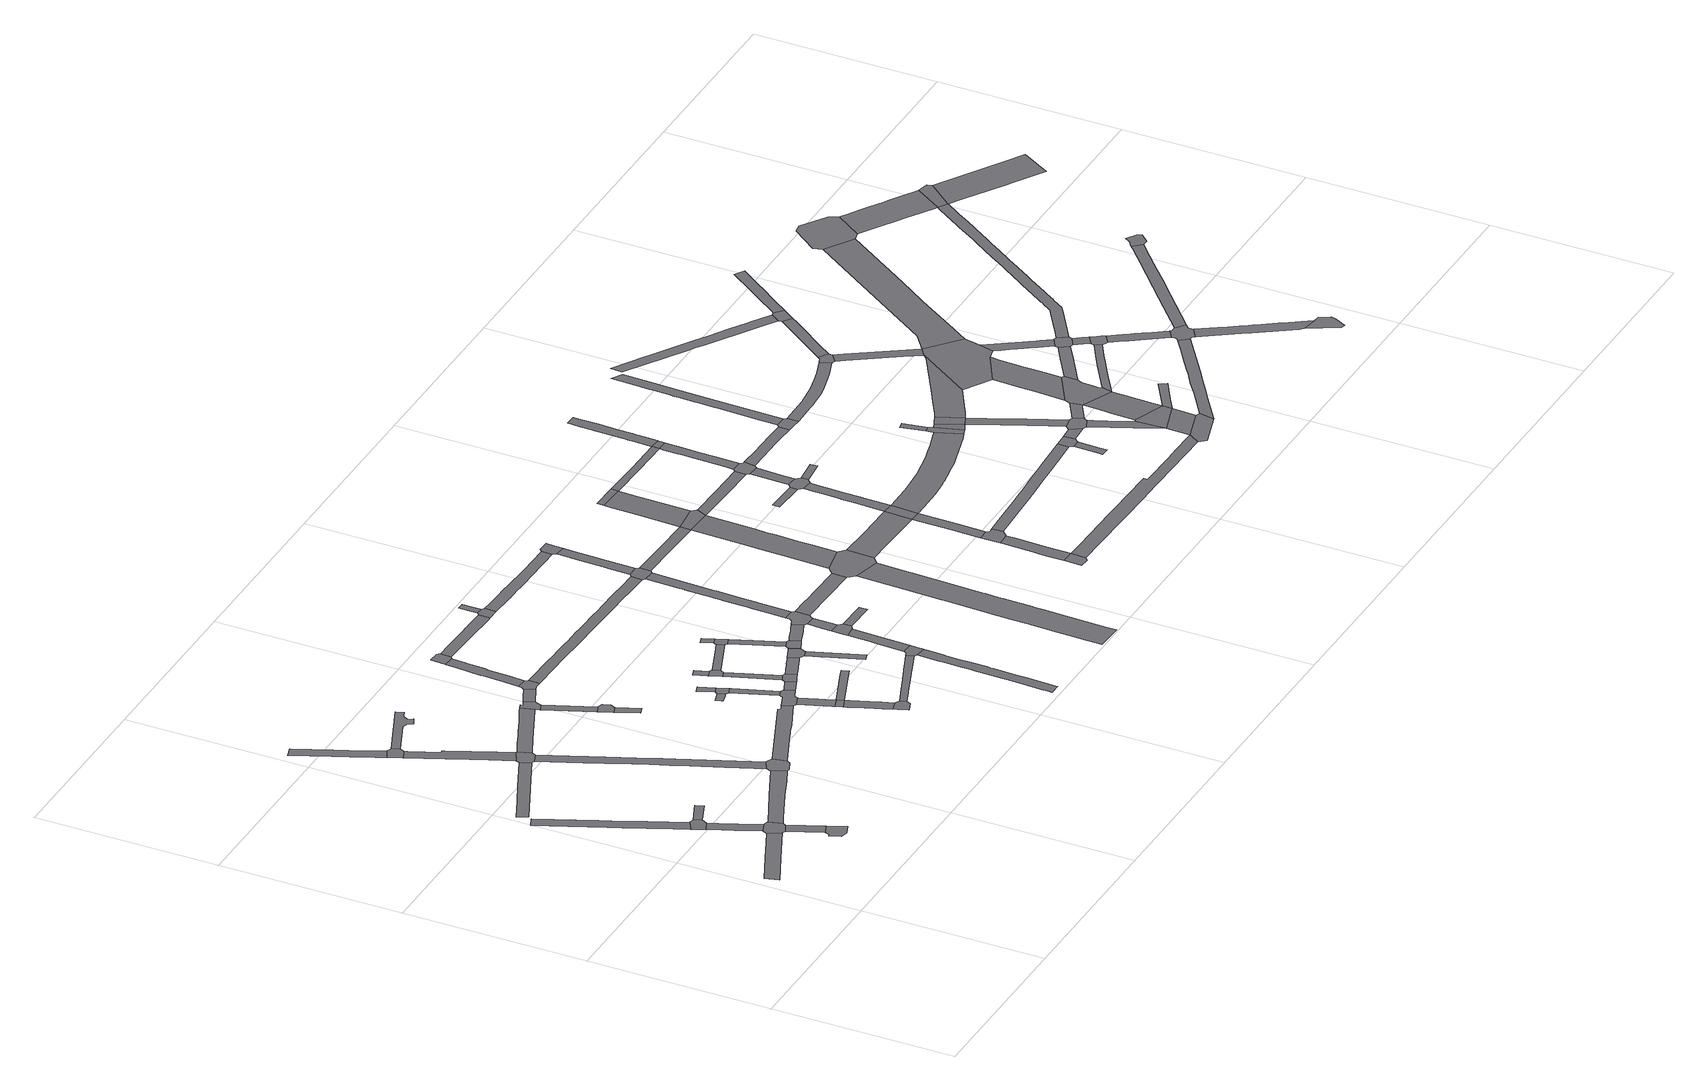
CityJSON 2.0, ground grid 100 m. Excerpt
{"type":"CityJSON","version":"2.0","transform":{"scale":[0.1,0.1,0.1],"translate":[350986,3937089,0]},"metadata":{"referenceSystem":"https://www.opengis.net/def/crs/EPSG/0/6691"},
"CityObjects":{
"road1":{"type":"Road","attributes":{"RoadStructureAttribute.sectionType":"1"},"geometry":[{"type":"MultiSurface","lod":"1","boundaries":[[[0,1,2,3,4,5,6,7]]]}]},
"road2":{"type":"Road","attributes":{"RoadStructureAttribute.sectionType":"1"},"geometry":[{"type":"MultiSurface","lod":"1","boundaries":[[[8,9,10,11,12,13,14,15,16,17,18,19,20,21,22,23,24,25]]]}]},
"road3":{"type":"Road","geometry":[{"type":"MultiSurface","lod":"1","boundaries":[[[21,20,26,27,28,29,30,31]]]}]},
"road4":{"type":"Road","attributes":{"RoadStructureAttribute.sectionType":"1"},"geometry":[{"type":"MultiSurface","lod":"1","boundaries":[[[32,33,29,28,34,35,36,37]]]}]},
"road5":{"type":"Road","geometry":[{"type":"MultiSurface","lod":"1","boundaries":[[[36,0,7,38,39,40,41,42,37]]]}]},
"road6":{"type":"Road","attributes":{"RoadStructureAttribute.sectionType":"1"},"geometry":[{"type":"MultiSurface","lod":"1","boundaries":[[[43,39,38,44]]]}]},
"road7":{"type":"Road","geometry":[{"type":"MultiSurface","lod":"1","boundaries":[[[45,46,47,48,49,43,44]]]}]},
"road8":{"type":"Road","geometry":[{"type":"MultiSurface","lod":"1","boundaries":[[[30,50,51,31]]]}]},
"road9":{"type":"Road","attributes":{"RoadStructureAttribute.sectionType":"1"},"geometry":[{"type":"MultiSurface","lod":"1","boundaries":[[[52,53,54,55,56,57,58,59,60,61,62]]]}]},
"road10":{"type":"Road","attributes":{"RoadStructureAttribute.sectionType":"1"},"geometry":[{"type":"MultiSurface","lod":"1","boundaries":[[[63,64,65,66,67,68,69,70,42,41]]]}]},
"road11":{"type":"Road","attributes":{"RoadStructureAttribute.sectionType":"1"},"geometry":[{"type":"MultiSurface","lod":"1","boundaries":[[[71,72,73,74,75,76,77,78,79,80,81,82,83,84,85]]]}]},
"road12":{"type":"Road","geometry":[{"type":"MultiSurface","lod":"1","boundaries":[[[86,87,88,80,79,89]]]}]},
"road13":{"type":"Road","attributes":{"RoadStructureAttribute.sectionType":"1"},"geometry":[{"type":"MultiSurface","lod":"1","boundaries":[[[90,91,92,93,94,95,96,97,98,99,100,101,102,103,104,105,106,86,89]]]}]},
"road14":{"type":"Road","geometry":[{"type":"MultiSurface","lod":"1","boundaries":[[[62,61,107,108,109,110,111,98,97]]]}]},
"road15":{"type":"Road","attributes":{"RoadStructureAttribute.sectionType":"1"},"geometry":[{"type":"MultiSurface","lod":"1","boundaries":[[[112,113,114,115,116,117,118,119,109,108,120,121,122,123,124,125,126,127,128]]]}]},
"road16":{"type":"Road","geometry":[{"type":"MultiSurface","lod":"1","boundaries":[[[129,130,131,112,128,68,67,132]]]}]},
"road17":{"type":"Road","attributes":{"RoadStructureAttribute.sectionType":"1"},"geometry":[{"type":"MultiSurface","lod":"1","boundaries":[[[133,134,135,136,137,138,139,140,88,87]]]}]},
"road18":{"type":"Road","attributes":{"RoadStructureAttribute.sectionType":"1"},"geometry":[{"type":"MultiSurface","lod":"1","boundaries":[[[141,142,143,144,145,146,147,111,110,148,149,150]]]}]},
"road19":{"type":"Road","attributes":{"RoadStructureAttribute.sectionType":"1"},"geometry":[{"type":"MultiSurface","lod":"1","boundaries":[[[151,152,153,154,155,131,130,156,157,158,159,160,161]]]}]},
"road20":{"type":"Road","geometry":[{"type":"MultiSurface","lod":"1","boundaries":[[[162,163,164,141,150,165,166,167]]]}]},
"road21":{"type":"Road","attributes":{"RoadStructureAttribute.sectionType":"1"},"geometry":[{"type":"MultiSurface","lod":"1","boundaries":[[[168,169,166,165]]]}]},
"road22":{"type":"Road","attributes":{"RoadStructureAttribute.sectionType":"1"},"geometry":[{"type":"MultiSurface","lod":"1","boundaries":[[[170,171,169,168,172,173]]]}]},
"road23":{"type":"Road","attributes":{"RoadStructureAttribute.sectionType":"1"},"geometry":[{"type":"MultiSurface","lod":"1","boundaries":[[[172,174,175,173]]]}]},
"road24":{"type":"Road","attributes":{"RoadStructureAttribute.sectionType":"1"},"geometry":[{"type":"MultiSurface","lod":"1","boundaries":[[[176,177,162,167,178]]]}]},
"road25":{"type":"Road","geometry":[{"type":"MultiSurface","lod":"1","boundaries":[[[179,180,181,182,183,184,185,176,178]]]}]},
"road26":{"type":"Road","attributes":{"RoadStructureAttribute.sectionType":"1"},"geometry":[{"type":"MultiSurface","lod":"1","boundaries":[[[186,187,188,189,190,191]]]}]},
"road27":{"type":"Road","attributes":{"RoadStructureAttribute.sectionType":"1"},"geometry":[{"type":"MultiSurface","lod":"1","boundaries":[[[192,193,194,195,196,197,198,199]]]}]},
"road28":{"type":"Road","attributes":{"RoadStructureAttribute.sectionType":"1"},"geometry":[{"type":"MultiSurface","lod":"1","boundaries":[[[200,201,202,203,204,205,206,184,183,207,208,209,210,211,212,213,214,215]]]}]},
"road29":{"type":"Road","geometry":[{"type":"MultiSurface","lod":"1","boundaries":[[[199,198,216,217,218]]]}]},
"road30":{"type":"Road","geometry":[{"type":"MultiSurface","lod":"1","boundaries":[[[219,151,161,196,195,220,221,222,223,224]]]}]},
"road31":{"type":"Road","attributes":{"RoadStructureAttribute.sectionType":"1"},"geometry":[{"type":"MultiSurface","lod":"1","boundaries":[[[217,225,226,227,228,229,230,231,232,233,234,235,218]]]}]},
"road32":{"type":"Road","attributes":{"RoadStructureAttribute.sectionType":"1"},"geometry":[{"type":"MultiSurface","lod":"1","boundaries":[[[236,237,238,239]]]}]},
"road33":{"type":"Road","geometry":[{"type":"MultiSurface","lod":"1","boundaries":[[[238,186,191,240,241,242,239]]]}]},
"road34":{"type":"Road","geometry":[{"type":"MultiSurface","lod":"1","boundaries":[[[243,244,245,246,247,248,231,230]]]}]},
"road35":{"type":"Road","attributes":{"RoadStructureAttribute.sectionType":"1"},"geometry":[{"type":"MultiSurface","lod":"1","boundaries":[[[223,249,242,241,224]]]}]},
"road36":{"type":"Road","geometry":[{"type":"MultiSurface","lod":"1","boundaries":[[[250,251,215,214,252,253,254,255]]]}]},
"road37":{"type":"Road","attributes":{"RoadStructureAttribute.sectionType":"1"},"geometry":[{"type":"MultiSurface","lod":"1","boundaries":[[[256,222,221,257,258,259,260]]]}]},
"road38":{"type":"Road","attributes":{"RoadStructureAttribute.sectionType":"1"},"geometry":[{"type":"MultiSurface","lod":"1","boundaries":[[[261,262,263,264]]]}]},
"road39":{"type":"Road","attributes":{"RoadStructureAttribute.sectionType":"1"},"geometry":[{"type":"MultiSurface","lod":"1","boundaries":[[[265,266,267,268,199,218]]]}]},
"road40":{"type":"Road","geometry":[{"type":"MultiSurface","lod":"1","boundaries":[[[269,270,264,263,271,272]]]}]},
"road41":{"type":"Road","attributes":{"RoadStructureAttribute.sectionType":"1"},"geometry":[{"type":"MultiSurface","lod":"1","boundaries":[[[271,273,274,275,276,272]]]}]},
"road42":{"type":"Road","geometry":[{"type":"MultiSurface","lod":"1","boundaries":[[[259,277,278,279,280,275,274,260]]]}]},
"road43":{"type":"Road","attributes":{"RoadStructureAttribute.sectionType":"1"},"geometry":[{"type":"MultiSurface","lod":"1","boundaries":[[[281,282,283,284,285,286,287,288,289,290,291,292,293,294,295,296,248,247]]]}]},
"road44":{"type":"Road","attributes":{"RoadStructureAttribute.sectionType":"1"},"geometry":[{"type":"MultiSurface","lod":"1","boundaries":[[[297,298,299,300,301,302,303,304,279,278,305,306,307,308,309]]]}]},
"road45":{"type":"Road","attributes":{"RoadStructureAttribute.sectionType":"1"},"geometry":[{"type":"MultiSurface","lod":"1","boundaries":[[[252,310,311,312,313,314,315,316,317,318,319,320,321,322,323,324,325,326,253]]]}]},
"road46":{"type":"Road","attributes":{"RoadStructureAttribute.sectionType":"1"},"geometry":[{"type":"MultiSurface","lod":"1","boundaries":[[[327,328,270,269,329,330]]]}]},
"road47":{"type":"Road","attributes":{"RoadStructureAttribute.sectionType":"1"},"geometry":[{"type":"MultiSurface","lod":"1","boundaries":[[[331,332,333,334,335,336,337,338,339,340,341,342,343,344,345,346,347,348,349,350,351,352,353,354,355,356,357,358,359]]]}]},
"road48":{"type":"Road","geometry":[{"type":"MultiSurface","lod":"1","boundaries":[[[360,361,362,363,364,365,366,367,297,309]]]}]},
"road49":{"type":"Road","attributes":{"RoadStructureAttribute.sectionType":"1"},"geometry":[{"type":"MultiSurface","lod":"1","boundaries":[[[368,369,370,361,360]]]}]},
"road50":{"type":"Road","attributes":{"RoadStructureAttribute.sectionType":"1"},"geometry":[{"type":"MultiSurface","lod":"1","boundaries":[[[363,371,372,364]]]}]},
"road51":{"type":"Road","attributes":{"RoadStructureAttribute.sectionType":"1"},"geometry":[{"type":"MultiSurface","lod":"1","boundaries":[[[373,374,375,376]]]}]},
"road52":{"type":"Road","attributes":{"RoadStructureAttribute.sectionType":"1"},"geometry":[{"type":"MultiSurface","lod":"1","boundaries":[[[377,378,379,380,381,382,383,384,385,386,387,388,389,390,391,392,393,394,182,181,395,396,397,398,399,400,401,402,403,404,405,406]]]}]},
"road53":{"type":"Road","geometry":[{"type":"MultiSurface","lod":"1","boundaries":[[[407,408,373,376,327,330]]]}]},
"road54":{"type":"Road","attributes":{"RoadStructureAttribute.sectionType":"1"},"geometry":[{"type":"MultiSurface","lod":"1","boundaries":[[[409,410,408,407,411,412]]]}]},
"road55":{"type":"Road","geometry":[{"type":"MultiSurface","lod":"1","boundaries":[[[372,371,413,414,415,416,409,412]]]}]},
"road56":{"type":"Road","geometry":[{"type":"MultiSurface","lod":"1","boundaries":[[[417,418,288,287,346,345,419,420,421]]]}]},
"road57":{"type":"Road","geometry":[{"type":"MultiSurface","lod":"1","boundaries":[[[422,423,317,316,424,425,426]]]}]},
"road58":{"type":"Road","geometry":[{"type":"MultiSurface","lod":"1","boundaries":[[[427,428,429,430,423,422]]]}]},
"road59":{"type":"Road","attributes":{"RoadStructureAttribute.sectionType":"1"},"geometry":[{"type":"MultiSurface","lod":"1","boundaries":[[[431,432,433,434,435,436,437,438,439,417,421]]]}]},
"road60":{"type":"Road","attributes":{"RoadStructureAttribute.sectionType":"1"},"geometry":[{"type":"MultiSurface","lod":"1","boundaries":[[[440,441,442,443,444,445,446,447,448,449,416,415]]]}]},
"road61":{"type":"Road","geometry":[{"type":"MultiSurface","lod":"1","boundaries":[[[450,451,435,434,452,453,454]]]}]},
"road62":{"type":"Road","attributes":{"RoadStructureAttribute.sectionType":"1"},"geometry":[{"type":"MultiSurface","lod":"1","boundaries":[[[455,456,457,450,454]]]}]},
"road63":{"type":"Road","geometry":[{"type":"MultiSurface","lod":"1","boundaries":[[[458,459,460,444,443,456,455,461,462,463,464]]]}]},
"road64":{"type":"Road","attributes":{"RoadStructureAttribute.sectionType":"1"},"geometry":[{"type":"MultiSurface","lod":"1","boundaries":[[[452,465,466,453]]]}]},
"road65":{"type":"Road","attributes":{"RoadStructureAttribute.sectionType":"1"},"geometry":[{"type":"MultiSurface","lod":"1","boundaries":[[[467,468,469,470,471,472,473,474,475,476,477,478,479,480,481,482,483,484,485,486,487,488,489,490,491,492,493,426,425]]]}]},
"road66":{"type":"Road","attributes":{"RoadStructureAttribute.sectionType":"1"},"geometry":[{"type":"MultiSurface","lod":"1","boundaries":[[[494,495,496,497,498,499,500,501,502,503,504,505,506,507,458,464,508,509,510,511,512,513,514,515,516]]]}]},
"road67":{"type":"Road","attributes":{"RoadStructureAttribute.sectionType":"1"},"geometry":[{"type":"MultiSurface","lod":"1","boundaries":[[[462,517,518,519,520,521,522,523,524,463]]]}]},
"road68":{"type":"Road","geometry":[{"type":"MultiSurface","lod":"1","boundaries":[[[525,526,527,406,405,516,515,528]]]}]},
"road69":{"type":"Road","attributes":{"RoadStructureAttribute.sectionType":"1"},"geometry":[{"type":"MultiSurface","lod":"1","boundaries":[[[529,530,531,532,533,534,535,536,537,538,539,540,541,542,543,544,545,546,547,548,549,550,551,552,553,554,555,556,557,558,559,560,561,562]]]}]},
"road70":{"type":"Road","attributes":{"RoadStructureAttribute.sectionType":"1"},"geometry":[{"type":"MultiSurface","lod":"1","boundaries":[[[526,563,564,565,566,567,568,569,570,571,572,573,574,527]]]}]},
"road71":{"type":"Road","geometry":[{"type":"MultiSurface","lod":"1","boundaries":[[[575,486,485,568,567,576,577]]]}]},
"road72":{"type":"Road","attributes":{"RoadStructureAttribute.sectionType":"1"},"geometry":[{"type":"MultiSurface","lod":"1","boundaries":[[[578,579,580,581,525,528]]]}]},
"road73":{"type":"Road","geometry":[{"type":"MultiSurface","lod":"1","boundaries":[[[582,583,584,585,520,519,529,562,586]]]}]},
"road74":{"type":"Road","attributes":{"RoadStructureAttribute.sectionType":"1"},"geometry":[{"type":"MultiSurface","lod":"1","boundaries":[[[583,587,588,589,590,591,592,593,579,594,595,596,597,584]]]}]},
"road75":{"type":"Road","geometry":[{"type":"MultiSurface","lod":"1","boundaries":[[[598,599,600,601,602,603]]]}]},
"road76":{"type":"Road","geometry":[{"type":"MultiSurface","lod":"1","boundaries":[[[579,593,604,605,580]]]}]},
"road77":{"type":"Road","attributes":{"RoadStructureAttribute.sectionType":"1"},"geometry":[{"type":"MultiSurface","lod":"1","boundaries":[[[606,607,608,609,610,611,612,613,614,582,586]]]}]},
"road78":{"type":"Road","attributes":{"RoadStructureAttribute.sectionType":"1"},"geometry":[{"type":"MultiSurface","lod":"1","boundaries":[[[599,615,616,617,618,619,620,621,622,623,624,625,626,627,600]]]}]},
"road79":{"type":"Road","attributes":{"RoadStructureAttribute.sectionType":"1"},"geometry":[{"type":"MultiSurface","lod":"1","boundaries":[[[605,628,629,630,631,632,633,634,635,636,580]]]}]},
"road80":{"type":"Road","geometry":[{"type":"MultiSurface","lod":"1","boundaries":[[[621,620,637,638,639,640,641]]]}]},
"road81":{"type":"Road","geometry":[{"type":"MultiSurface","lod":"1","boundaries":[[[642,643,633,632]]]}]},
"road82":{"type":"Road","attributes":{"RoadStructureAttribute.sectionType":"1"},"geometry":[{"type":"MultiSurface","lod":"1","boundaries":[[[610,644,641,640,645,646]]]}]},
"road83":{"type":"Road","geometry":[{"type":"MultiSurface","lod":"1","boundaries":[[[647,611,610,646]]]}]},
"road84":{"type":"Road","attributes":{"RoadStructureAttribute.sectionType":"1"},"geometry":[{"type":"MultiSurface","lod":"1","boundaries":[[[593,648,649,650,651,652,604]]]}]},
"road85":{"type":"Road","attributes":{"RoadStructureAttribute.sectionType":"1"},"geometry":[{"type":"MultiSurface","lod":"1","boundaries":[[[653,654,655,656]]]}]},
"road86":{"type":"Road","attributes":{"RoadStructureAttribute.sectionType":"1"},"geometry":[{"type":"MultiSurface","lod":"1","boundaries":[[[657,658,659,660,661,662,663,664,665,666,667,668,669,670,671,611,647]]]}]},
"road87":{"type":"Road","geometry":[{"type":"MultiSurface","lod":"1","boundaries":[[[672,653,656,664,663,673,674,675,676]]]}]},
"road88":{"type":"Road","attributes":{"RoadStructureAttribute.sectionType":"1"},"geometry":[{"type":"MultiSurface","lod":"1","boundaries":[[[677,678,642,632,679,680]]]}]},
"road89":{"type":"Road","attributes":{"RoadStructureAttribute.sectionType":"1"},"geometry":[{"type":"MultiSurface","lod":"1","boundaries":[[[681,682,683,684,672,676]]]}]},
"road90":{"type":"Road","geometry":[{"type":"MultiSurface","lod":"1","boundaries":[[[685,686,687,688,689,650,649,683,682,690]]]}]},
"road91":{"type":"Road","attributes":{"RoadStructureAttribute.sectionType":"1"},"geometry":[{"type":"MultiSurface","lod":"1","boundaries":[[[674,691,692,675]]]}]},
"road92":{"type":"Road","attributes":{"RoadStructureAttribute.sectionType":"1"},"geometry":[{"type":"MultiSurface","lod":"1","boundaries":[[[693,694,695,696,697,698,699,700,701,702,638,637,703,704,705,706,707,708]]]}]},
"road93":{"type":"Road","attributes":{"RoadStructureAttribute.sectionType":"1"},"geometry":[{"type":"MultiSurface","lod":"1","boundaries":[[[709,710,711,712,713,714,715,716,717,718,719,720,721,722,723,724,599,598,725,726,727,728,729,730,731,732]]]}]},
"road94":{"type":"Road","attributes":{"RoadStructureAttribute.sectionType":"1"},"geometry":[{"type":"MultiSurface","lod":"1","boundaries":[[[688,733,734,735,736,737,738,739,740,680,741,742,743,744,745,689]]]}]},
"road95":{"type":"Road","attributes":{"RoadStructureAttribute.sectionType":"1"},"geometry":[{"type":"MultiSurface","lod":"1","boundaries":[[[746,747,748,749,750,751,752,753,754,755,756,757,758,759,760,761,762,763,764,765,766,767,768,769,770,771,772,647,646]]]}]},
"road96":{"type":"Road","geometry":[{"type":"MultiSurface","lod":"1","boundaries":[[[680,740,773,677]]]}]},
"road97":{"type":"Road","attributes":{"RoadStructureAttribute.sectionType":"1"},"geometry":[{"type":"MultiSurface","lod":"1","boundaries":[[[774,775,776,777,778,779,780,781,685,690]]]}]},
"road98":{"type":"Road","attributes":{"RoadStructureAttribute.sectionType":"1"},"geometry":[{"type":"MultiSurface","lod":"1","boundaries":[[[782,783,784,785,786,787,788,789,790,791,677,773,792,793,794,795,796,797,798,799,800,801]]]}]},
"road99":{"type":"Road","geometry":[{"type":"MultiSurface","lod":"1","boundaries":[[[802,803,778,777,804,805,806,807,808,809]]]}]},
"road100":{"type":"Road","attributes":{"RoadStructureAttribute.sectionType":"1"},"geometry":[{"type":"MultiSurface","lod":"1","boundaries":[[[810,811,812,813,814,815]]]}]},
"road101":{"type":"Road","geometry":[{"type":"MultiSurface","lod":"1","boundaries":[[[693,708,810,815,816,817,818]]]}]},
"road102":{"type":"Road","geometry":[{"type":"MultiSurface","lod":"1","boundaries":[[[819,761,760,820,821,822]]]}]},
"road103":{"type":"Road","attributes":{"RoadStructureAttribute.sectionType":"1"},"geometry":[{"type":"MultiSurface","lod":"1","boundaries":[[[823,824,819,822]]]}]},
"road104":{"type":"Road","attributes":{"RoadStructureAttribute.sectionType":"1"},"geometry":[{"type":"MultiSurface","lod":"1","boundaries":[[[817,825,826,827,818]]]}]},
"road105":{"type":"Road","geometry":[{"type":"MultiSurface","lod":"1","boundaries":[[[828,829,830,831,832]]]}]},
"road106":{"type":"Road","attributes":{"RoadStructureAttribute.sectionType":"1"},"geometry":[{"type":"MultiSurface","lod":"1","boundaries":[[[833,834,835,836,837,838,839,840,841,842,843,844,845,846,847,848,849,850,851,852,853,802,809]]]}]},
"road107":{"type":"Road","attributes":{"RoadStructureAttribute.sectionType":"1"},"geometry":[{"type":"MultiSurface","lod":"1","boundaries":[[[820,830,854,855,856,857,858,859,860,831,830,829,821]]]}]},
"road108":{"type":"Road","geometry":[{"type":"MultiSurface","lod":"1","boundaries":[[[861,858,857,826,825,862,863,864]]]}]},
"road109":{"type":"Road","attributes":{"RoadStructureAttribute.sectionType":"1"},"geometry":[{"type":"MultiSurface","lod":"1","boundaries":[[[865,866,867,868,863,862,869,870,871,872]]]}]},
"road110":{"type":"Road","geometry":[{"type":"MultiSurface","lod":"1","boundaries":[[[873,709,732,874,875,876]]]}]},
"road111":{"type":"Road","attributes":{"RoadStructureAttribute.sectionType":"1"},"geometry":[{"type":"MultiSurface","lod":"1","boundaries":[[[807,877,878,879,880,881,882,883,884,885,886,887,888,889,890,808]]]}]},
"road112":{"type":"Road","attributes":{"RoadStructureAttribute.sectionType":"1"},"geometry":[{"type":"MultiSurface","lod":"1","boundaries":[[[709,873,891,872]]]}]},
"road113":{"type":"Road","attributes":{"RoadStructureAttribute.sectionType":"1"},"geometry":[{"type":"MultiSurface","lod":"1","boundaries":[[[892,893,861,864,894,895,896]]]}]},
"road114":{"type":"Road","geometry":[{"type":"MultiSurface","lod":"1","boundaries":[[[865,872,891,897,898]]]}]},
"road115":{"type":"Road","attributes":{"function":"3","RoadStructureAttribute.sectionType":"1"},"geometry":[{"type":"MultiSurface","lod":"1","boundaries":[[[896,899,900,901,898,897,902,903,904]]]}]},
"road116":{"type":"Road","attributes":{"RoadStructureAttribute.sectionType":"1"},"geometry":[{"type":"MultiSurface","lod":"1","boundaries":[[[905,906,907,908,909,910,911,912,832,831,913,914,915,916]]]}]},
"road117":{"type":"Road","geometry":[{"type":"MultiSurface","lod":"1","boundaries":[[[917,918,919,920,921,922,923,924,925,892,896,904]]]}]},
"road118":{"type":"Road","attributes":{"RoadStructureAttribute.sectionType":"1"},"geometry":[{"type":"MultiSurface","lod":"1","boundaries":[[[891,926,927,928,929,897]]]}]},
"road119":{"type":"Road","attributes":{"function":"3","RoadStructureAttribute.sectionType":"1"},"geometry":[{"type":"MultiSurface","lod":"1","boundaries":[[[930,931,932,933,934,935,936,937,938,925,924]]]}]},
"road120":{"type":"Road","geometry":[{"type":"MultiSurface","lod":"1","boundaries":[[[939,940,941,942,885,884,943]]]}]},
"road121":{"type":"Road","attributes":{"RoadStructureAttribute.sectionType":"1"},"geometry":[{"type":"MultiSurface","lod":"1","boundaries":[[[944,945,946,947,948,949,950,951,952,953,954,955,956,957,958,959,960,961]]]}]},
"road122":{"type":"Road","geometry":[{"type":"MultiSurface","lod":"1","boundaries":[[[962,916,915,936,935,963,964,965,966]]]}]},
"road123":{"type":"Road","attributes":{"RoadStructureAttribute.sectionType":"1"},"geometry":[{"type":"MultiSurface","lod":"1","boundaries":[[[967,968,916,962,969,939,943]]]}]},
"road124":{"type":"Road","attributes":{"RoadStructureAttribute.sectionType":"1"},"geometry":[{"type":"MultiSurface","lod":"1","boundaries":[[[875,970,971,972,973,974,975,976,977,978,979,980,981,982,983,984,876]]]}]},
"road125":{"type":"Road","attributes":{"RoadStructureAttribute.sectionType":"1"},"geometry":[{"type":"MultiSurface","lod":"1","boundaries":[[[985,986,987,988,989,990,991,992,993,994,995,917,904]]]}]},
"road126":{"type":"Road","attributes":{"RoadStructureAttribute.sectionType":"1"},"geometry":[{"type":"MultiSurface","lod":"1","boundaries":[[[921,996,997,998,999,1000,1001,1002,1003,1004,1005,1006,922]]]}]},
"road127":{"type":"Road","attributes":{"RoadStructureAttribute.sectionType":"1"},"geometry":[{"type":"MultiSurface","lod":"1","boundaries":[[[1007,1008,1009,1010,1011,1012,1013,1014,941,940]]]}]},
"road128":{"type":"Road","attributes":{"RoadStructureAttribute.sectionType":"1"},"geometry":[{"type":"MultiSurface","lod":"1","boundaries":[[[1015,1016,1017,1018,1019,1020,1021,964,963,1022,1023,1024,1025,1026,1027,1028,1029]]]}]},
"road129":{"type":"Road","geometry":[{"type":"MultiSurface","lod":"1","boundaries":[[[1030,1031,1029,1028,1002,1001,1032,1033]]]}]},
"road130":{"type":"Road","geometry":[{"type":"MultiSurface","lod":"1","boundaries":[[[1034,951,950,1012,1011,1035,1036,1037,1038]]]}]},
"road131":{"type":"Road","attributes":{"RoadStructureAttribute.sectionType":"1"},"geometry":[{"type":"MultiSurface","lod":"1","boundaries":[[[1032,1039,1040,1041,1042,1033]]]}]},
"road132":{"type":"Road","geometry":[{"type":"MultiSurface","lod":"1","boundaries":[[[992,991,1043,1044,1045,1046,1041,1040]]]}]},
"road133":{"type":"Road","attributes":{"RoadStructureAttribute.sectionType":"1"},"geometry":[{"type":"MultiSurface","lod":"1","boundaries":[[[1047,1048,1049,1050,1051,1052,1044,1043,1053,1054,1055,1056,1057]]]}]},
"road134":{"type":"Road","geometry":[{"type":"MultiSurface","lod":"1","boundaries":[[[975,1058,1059,1060,1061,1062,1063,1064,1065,1057,1056,1066,1067,1068,976]]]}]},
"road135":{"type":"Road","attributes":{"RoadStructureAttribute.sectionType":"1"},"geometry":[{"type":"MultiSurface","lod":"1","boundaries":[[[1069,1070,1071,1072,1034,1038,1073,1074,1075,1076,1077,1078]]]}]},
"road136":{"type":"Road","attributes":{"RoadStructureAttribute.sectionType":"1"},"geometry":[{"type":"MultiSurface","lod":"1","boundaries":[[[1079,1080,1081,1082,1083,1084,1085,1086,1087,1088,1089,1060,1059,1090,1091,1092,1093,1094]]]}]},
"road137":{"type":"Road","attributes":{"function":"3","RoadStructureAttribute.sectionType":"1"},"geometry":[{"type":"MultiSurface","lod":"1","boundaries":[[[1095,1096,1097,1098,1099,962,966,1100,1101,1102,1103,1104]]]}]},
"road138":{"type":"Road","geometry":[{"type":"MultiSurface","lod":"1","boundaries":[[[1105,1106,1107,1108,1109,1110,1079,1094]]]}]},
"road139":{"type":"Road","attributes":{"RoadStructureAttribute.sectionType":"1"},"geometry":[{"type":"MultiSurface","lod":"1","boundaries":[[[1063,1111,1112,1113,1114,1115,1116,1117,1118,1119,1120,1121,1122,1123,1124,1064]]]}]},
"road140":{"type":"Road","geometry":[{"type":"MultiSurface","lod":"1","boundaries":[[[1125,1126,1127,1128,1129,1130,1095,1104]]]}]},
"road141":{"type":"Road","attributes":{"RoadStructureAttribute.sectionType":"1"},"geometry":[{"type":"MultiSurface","lod":"1","boundaries":[[[1131,1132,1133,1134,1135,1136,1137,1138,1139,1140,1141,1142,1143,1144,1145,1146,1147,1148,1149,1150,1151,1152,1153,1154,1155,1031,1030,1156,1157,1158,1159,1160,1161,1162,1163,1164,1165,1166,1167,1168,1169,1170,1171,1172,1173,1174,1175,1176,1177,1178,1179,1131,1180,1181,1182,1183,1184,1185,1186,1187,1188,1189]]]}]},
"road142":{"type":"Road","geometry":[{"type":"MultiSurface","lod":"1","boundaries":[[[1190,1191,1192,1119,1118,1193,1194,1195,1196]]]}]},
"road143":{"type":"Road","attributes":{"RoadStructureAttribute.sectionType":"1"},"geometry":[{"type":"MultiSurface","lod":"1","boundaries":[[[1197,1198,1199,1200,1201,1132,1202,1203,1204,1205,1206,1207,1208,1209,1210,1211,1126,1125]]]}]},
"road144":{"type":"Road","geometry":[{"type":"MultiSurface","lod":"1","boundaries":[[[1212,1202,1132,1131,1189]]]}]}
},
"vertices":[
[442,724,0],[360,689,0],[236,633,0],[65,555,0],[86,481,0],[264,562,0],[336,595,0],[479,658,0],
[2,1791,0],[74,1623,0],[149,1447,0],[156,1436,0],[179,1379,0],[187,1362,0],[195,1343,0],[203,1324,0],[227,1270,0],[238,1246,0],[279,1152,0],[288,1132,0],[313,1074,0],[365,1107,0],[283,1296,0],[213,1457,0],[186,1515,0],[57,1816,0],
[322,1055,0],[332,1031,0],[342,1009,0],[397,1033,0],[413,1061,0],[396,1102,0],
[497,800,0],[421,978,0],[374,933,0],[398,878,0],[453,752,0],[509,774,0],
[497,651,0],[551,678,0],[554,687,0],[559,694,0],[539,766,0],
[629,497,0],[574,473,0],
[565,447,0],[552,442,0],[577,383,0],[617,376,0],[673,397,0],
[534,1110,0],[516,1152,0],
[292,2004,0],[281,1999,0],[269,1993,0],[202,1963,0],[166,1946,0],[41,1891,0],[65,1835,0],[293,1938,0],[303,1943,0],[520,2040,0],[497,2096,0],
[606,715,0],[788,797,0],[791,798,0],[911,845,0],[1000,885,0],[963,959,0],[758,865,0],[541,766,0],
[145,2941,0],[153,2923,0],[182,2860,0],[194,2831,0],[196,2827,0],[199,2821,0],[230,2746,0],[235,2734,0],[252,2697,0],[306,2722,0],[290,2758,0],[231,2894,0],[201,2965,0],[117,3156,0],[59,3139,0],
[339,2647,0],[353,2671,0],[335,2713,0],[286,2623,0],
[291,2613,0],[321,2545,0],[325,2528,0],[369,2432,0],[372,2426,0],[414,2323,0],[451,2237,0],[504,2115,0],[570,2151,0],[533,2237,0],[483,2352,0],[431,2471,0],[430,2473,0],[426,2482,0],[412,2476,0],[380,2552,0],[346,2630,0],
[525,2038,0],[539,2034,0],[594,2058,0],[602,2077,0],[578,2148,0],
[1029,1016,0],[887,1355,0],[858,1425,0],[834,1485,0],[812,1536,0],[727,1741,0],[693,1818,0],[657,1905,0],[632,1811,0],[672,1715,0],[693,1675,0],[759,1512,0],[795,1422,0],[832,1332,0],[898,1172,0],[953,1040,0],[975,987,0],
[1073,909,0],[1082,927,0],[1066,1000,0],[1018,885,0],
[538,2749,0],[574,2739,0],[586,2714,0],[627,2734,0],[614,2759,0],[629,2787,0],[662,2801,0],[645,2843,0],
[945,2313,0],[918,2301,0],[877,2282,0],[833,2261,0],[744,2222,0],[714,2208,0],[649,2180,0],[719,2130,0],[949,2233,0],[966,2241,0],
[1528,1177,0],[1511,1169,0],[1492,1162,0],[1489,1169,0],[1486,1175,0],[1085,929,0],[1301,1019,0],[1306,1020,0],[1332,1031,0],[1390,1053,0],[1549,1121,0],
[1005,2323,0],[976,2309,0],[973,2324,0],[976,2216,0],[1017,2233,0],[1030,2270,0],
[1082,1957,0],[1122,1974,0],
[1166,1927,0],[1151,1964,0],[1113,1883,0],[1154,1899,0],
[1163,1761,0],[1204,1776,0],
[1109,2371,0],[1047,2343,0],[1133,2316,0],
[1151,2324,0],[1154,2325,0],[1193,2324,0],[1195,2384,0],[1181,2399,0],[1121,2404,0],[1120,2387,0],
[1486,1503,0],[1427,1485,0],[1436,1455,0],[1439,1447,0],[1473,1457,0],[1502,1466,0],
[1685,972,0],[1671,1008,0],[1659,1042,0],[1624,1135,0],[1568,1112,0],[1628,949,0],[1633,936,0],[1690,958,0],
[1145,2807,0],[1141,2747,0],[1133,2616,0],[1133,2611,0],[1134,2590,0],[1129,2504,0],[1128,2485,0],[1187,2488,0],[1191,2567,0],[1193,2608,0],[1196,2625,0],[1201,2726,0],[1201,2731,0],[1205,2805,0],[1205,2808,0],[1145,2813,0],
[1639,922,0],[1647,899,0],[1704,920,0],
[1596,1202,0],[1631,1154,0],[1683,1175,0],[1661,1227,0],[1642,1236,0],[1605,1222,0],
[1655,877,0],[1666,850,0],[1685,799,0],[1703,753,0],[1718,717,0],[1736,673,0],[1793,689,0],[1769,751,0],[1747,809,0],[1713,898,0],[1709,908,0],
[1500,1620,0],[1462,1606,0],[1495,1520,0],[1532,1533,0],
[1514,1459,0],[1518,1458,0],[1555,1471,0],
[1743,657,0],[1747,647,0],[1766,597,0],[1820,618,0],[1828,642,0],[1819,675,0],
[1559,1462,0],
[1151,2897,0],[1149,2868,0],[1220,2818,0],[1224,2878,0],[1219,2885,0],[1211,2893,0],
[1666,1229,0],[1700,1182,0],[1744,1200,0],[1754,1204,0],[1732,1257,0],
[1628,1701,0],[1590,1687,0],[1616,1616,0],[1653,1629,0],
[1916,1001,0],[1958,1017,0],[1943,1054,0],[1910,1042,0],
[1686,1582,0],[1673,1621,0],[1640,1550,0],[1677,1564,0],
[1670,1468,0],[1740,1275,0],[1776,1291,0],[1712,1470,0],
[1782,1216,0],[1816,1230,0],[1794,1284,0],[1779,1290,0],
[1902,670,0],[1909,673,0],[1986,703,0],[1988,703,0],[2071,735,0],[2094,744,0],[2221,793,0],[2206,831,0],[2170,817,0],[2166,815,0],[2081,781,0],[2072,777,0],[2008,752,0],[1997,747,0],[1976,738,0],[1885,702,0],
[1933,1342,0],[1921,1337,0],[1899,1328,0],[1880,1320,0],[1872,1316,0],[1861,1312,0],[1833,1300,0],[1817,1293,0],[1867,1251,0],[1880,1256,0],[1897,1263,0],[1941,1280,0],[1956,1287,0],
[1370,2813,0],[1472,2811,0],[1485,2809,0],[1550,2806,0],[1587,2804,0],[1607,2804,0],[1626,2804,0],[1626,2868,0],[1564,2869,0],[1512,2870,0],[1507,2870,0],[1490,2871,0],[1474,2871,0],[1470,2871,0],[1402,2873,0],[1396,2873,0],[1307,2876,0],
[1889,1706,0],[1852,1691,0],[1852,1648,0],[1904,1668,0],
[2276,65,0],[2277,101,0],[2279,176,0],[2280,206,0],[2282,259,0],[2283,299,0],[2286,394,0],[2286,411,0],[2287,431,0],[2288,526,0],[2288,594,0],[2289,659,0],[2292,666,0],[2295,753,0],[2295,774,0],[2236,783,0],[2232,667,0],[2231,632,0],[2229,555,0],[2228,489,0],[2227,456,0],[2227,434,0],[2223,312,0],[2223,292,0],[2219,174,0],[2217,102,0],[2216,66,0],[2215,41,0],[2275,40,0],
[1985,1275,0],[2023,1288,0],[2023,1289,0],[2036,1320,0],[2013,1375,0],[2001,1370,0],[1962,1354,0],[1941,1345,0],
[2088,991,0],[2125,1005,0],[2024,1286,0],
[2039,1321,0],[2016,1377,0],
[1934,1737,0],[1910,1798,0],[1873,1784,0],[1897,1723,0],
[2173,2356,0],[2163,2356,0],[2091,2359,0],[2067,2359,0],[1974,2361,0],[1944,2362,0],[1936,2362,0],[1848,2365,0],[1784,2367,0],[1738,2369,0],[1718,2369,0],[1699,2370,0],[1594,2372,0],[1574,2373,0],[1521,2375,0],[1428,2378,0],[1411,2379,0],[1207,2384,0],[1206,2324,0],[1448,2319,0],[1484,2317,0],[1570,2313,0],[1796,2306,0],[1797,2306,0],[1858,2304,0],[1935,2302,0],[2090,2298,0],[2121,2297,0],[2266,2292,0],[2269,2352,0],
[1921,1661,0],[1958,1675,0],
[2061,1410,0],[2001,1565,0],[1966,1545,0],[2024,1395,0],
[2044,1323,0],[2078,1337,0],[2102,1347,0],[2079,1402,0],
[2238,854,0],[2229,840,0],[2296,791,0],[2296,797,0],[2298,852,0],
[1677,2877,0],[1638,2879,0],[1688,2804,0],[1691,2804,0],[1692,2866,0],
[1676,2919,0],[1676,2980,0],[1641,2982,0],[1639,2922,0],
[2299,879,0],[2303,980,0],[2304,1009,0],[2309,1171,0],[2247,1163,0],[2246,1095,0],[2245,1044,0],[2244,1009,0],[2243,1001,0],
[2129,1358,0],[2141,1363,0],[2183,1378,0],[2240,1401,0],[2218,1459,0],[2178,1443,0],[2171,1440,0],[2163,1435,0],[2108,1415,0],[2093,1409,0],
[2251,1254,0],[2248,1188,0],[2333,1188,0],[2334,1233,0],[2311,1252,0],
[2315,1386,0],[2255,1388,0],[2252,1306,0],
[2259,1510,0],[2258,1486,0],[2246,1469,0],[2316,1399,0],[2330,1413,0],[2333,1493,0],[2319,1507,0],
[2502,1183,0],[2503,1228,0],
[1701,2803,0],[1711,2803,0],[1790,2799,0],[1802,2799,0],[1806,2801,0],[1813,2798,0],[1825,2798,0],[1836,2797,0],[1839,2797,0],[1868,2796,0],[1910,2796,0],[1942,2794,0],[1979,2793,0],[2054,2791,0],[2066,2791,0],[2096,2790,0],[2132,2790,0],[2200,2788,0],[2282,2787,0],[2284,2847,0],[2096,2849,0],[2064,2851,0],[1953,2857,0],[1913,2858,0],[1905,2859,0],[1808,2861,0],[1752,2863,0],
[2276,2092,0],[2275,2069,0],[2275,2065,0],[2272,1963,0],[2271,1931,0],[2270,1894,0],[2270,1884,0],[2269,1864,0],[2268,1847,0],[2266,1766,0],[2265,1720,0],[2265,1712,0],[2264,1688,0],[2262,1594,0],[2324,1687,0],[2325,1704,0],[2326,1756,0],[2330,1892,0],[2331,1921,0],[2331,1927,0],[2336,2090,0],[2342,2275,0],[2281,2279,0],
[2526,1408,0],[2537,1408,0],[2721,1403,0],[2723,1484,0],[2539,1488,0],[2528,1488,0],[2479,1489,0],[2424,1491,0],
[2357,2349,0],[2344,2365,0],[2284,2365,0],[2357,2289,0],
[2756,1365,0],[2749,1149,0],[2742,896,0],[2742,892,0],[2741,862,0],[2737,737,0],[2734,661,0],[2734,649,0],[2734,633,0],[2730,513,0],[2727,419,0],[2727,402,0],[2724,303,0],[2724,286,0],[2721,164,0],[2719,96,0],[2718,55,0],[2717,14,0],[2866,9,0],[2867,52,0],[2868,94,0],[2873,268,0],[2877,403,0],[2879,460,0],[2879,473,0],[2884,635,0],[2883,659,0],[2886,731,0],[2886,737,0],[2892,891,0],[2900,1145,0],[2900,1149,0],[2900,1157,0],[2905,1329,0],
[2350,2557,0],[2351,2585,0],[2354,2676,0],[2356,2754,0],[2356,2763,0],[2296,2772,0],[2295,2737,0],[2293,2643,0],[2291,2603,0],[2291,2572,0],[2288,2492,0],[2288,2486,0],
[2299,2861,0],[2358,2815,0],[2359,2859,0],
[2562,2283,0],[2782,2277,0],[2784,2337,0],[2564,2343,0],
[2948,1513,0],[2911,1548,0],[2761,1518,0],[2737,1497,0],[2942,1363,0],
[2917,1686,0],[2917,1763,0],[2921,1865,0],[2921,1885,0],[2922,1942,0],[2925,2002,0],[2934,2272,0],[2778,2129,0],[2775,2020,0],[2771,1885,0],[2767,1763,0],
[3396,435,0],[3400,516,0],[3327,517,0],[3326,431,0],[3326,423,0],[3379,419,0],
[2960,2332,0],[2936,2354,0],
[3064,1359,0],[3125,1358,0],[3160,1356,0],[3205,1355,0],[3343,1351,0],[3350,1503,0],[3198,1505,0],[3164,1505,0],[3129,1507,0],
[3400,567,0],[3401,653,0],[3403,717,0],[3404,729,0],[3407,815,0],[3408,872,0],[3335,867,0],[3335,857,0],[3333,719,0],[3332,689,0],[3330,654,0],[3329,605,0],[3328,540,0],
[2943,2589,0],[2943,2631,0],[2943,2641,0],[2947,2748,0],[2947,2752,0],[2797,2757,0],[2796,2712,0],[2793,2630,0],[2792,2569,0],
[3435,902,0],[3432,962,0],[3411,960,0],[3397,975,0],[3337,976,0],
[2948,2792,0],[2799,2797,0],
[3340,1133,0],[3400,1133,0],[3405,1348,0],
[3410,1499,0],
[3151,2266,0],[3357,2260,0],[3358,2321,0],[3153,2326,0],[2967,2331,0],
[3343,2013,0],[3163,2021,0],[3161,1981,0],[3343,1973,0],
[3413,1633,0],[3414,1669,0],[3417,1753,0],[3420,1861,0],[3421,1899,0],[3422,1938,0],[3422,1943,0],[3363,1951,0],[3362,1896,0],[3360,1852,0],[3357,1755,0],[3357,1741,0],[3355,1686,0],[3355,1674,0],[3353,1609,0],
[3365,2033,0],[3442,1965,0],[3450,1966,0],[3446,2005,0],[3424,2026,0],
[3385,2783,0],[3167,2787,0],[3166,2747,0],[3384,2743,0],
[3427,2110,0],[3431,2238,0],[3371,2245,0],[3366,2056,0],
[3454,2317,0],[3447,2317,0],[3433,2332,0],[3433,2333,0],[3373,2334,0],[3445,2257,0],
[3580,1979,0],[3575,2019,0],
[4275,1016,0],[4051,1002,0],[3998,998,0],[3961,996,0],[3945,995,0],[3888,991,0],[3797,984,0],[3781,983,0],[3728,980,0],[3521,967,0],[3731,918,0],[3826,925,0],[3959,934,0],[4032,939,0],[4181,949,0],[4273,955,0],
[4632,470,0],[4617,471,0],[4591,471,0],[4419,474,0],[4414,474,0],[4316,476,0],[4298,476,0],[4279,476,0],[4196,478,0],[4174,478,0],[4175,500,0],[4005,504,0],[3871,506,0],[3801,508,0],[3501,514,0],[3429,515,0],[3533,432,0],[3661,428,0],[3679,428,0],[3824,424,0],[4001,421,0],[4143,419,0],[4173,418,0],[4592,410,0],
[3436,2473,0],[3438,2557,0],[3440,2603,0],[3441,2652,0],[3442,2670,0],[3442,2681,0],[3442,2692,0],[3444,2741,0],[3383,2723,0],[3381,2650,0],[3380,2605,0],[3379,2577,0],[3374,2377,0],
[3464,1348,0],[3598,1351,0],[3699,1359,0],[3703,1360,0],[3711,1361,0],[3721,1363,0],[3798,1376,0],[3810,1378,0],[3903,1394,0],[3919,1398,0],[3932,1402,0],[4074,1441,0],[4122,1455,0],[4124,1455,0],[4156,1468,0],[4104,1606,0],[4093,1601,0],[4089,1600,0],[4086,1599,0],[3989,1569,0],[3969,1564,0],[3935,1555,0],[3879,1540,0],[3733,1514,0],[3590,1501,0],[3559,1500,0],[3462,1498,0],
[3446,2781,0],
[3537,2255,0],[3669,2253,0],[3726,2251,0],[3815,2247,0],[3818,2307,0],[3729,2310,0],[3634,2312,0],[3567,2314,0],
[3397,3249,0],[3395,3178,0],[3394,3113,0],[3393,3098,0],[3393,3076,0],[3389,2953,0],[3389,2933,0],[3388,2917,0],[3388,2883,0],[3385,2789,0],[3446,2787,0],[3448,2866,0],[3448,2876,0],[3449,2886,0],[3449,2900,0],[3450,2923,0],[3452,3010,0],[3454,3111,0],[3456,3220,0],[3457,3249,0],
[3833,2322,0],[3825,2315,0],[3851,2246,0],[3852,2246,0],[3854,2246,0],[3907,2244,0],[3906,2305,0],[3894,2318,0],
[4291,935,0],[4286,811,0],[4285,776,0],[4330,775,0],[4332,829,0],[4336,933,0],
[4336,941,0],[4354,960,0],[4350,1020,0],
[4100,1645,0],[4191,1481,0],[4148,1626,0],[4135,1652,0],
[4108,1782,0],[4074,1775,0],
[4458,967,0],[4419,1025,0],[4366,1021,0],
[4190,1644,0],[4174,1637,0],[4238,1503,0],[4292,1526,0],[4232,1664,0],
[3893,2340,0],[3902,2642,0],[3904,2742,0],[3909,2889,0],[3910,2928,0],[3913,3035,0],[3917,3184,0],[3918,3205,0],[3858,3238,0],[3857,3139,0],[3853,3025,0],[3852,3001,0],[3849,2921,0],[3848,2889,0],[3848,2862,0],[3846,2777,0],[3845,2752,0],[3843,2668,0],[3841,2643,0],[3836,2442,0],[3833,2340,0],
[4310,1340,0],[4320,1319,0],[4406,1125,0],[4439,1051,0],[4497,1061,0],[4412,1253,0],[4376,1336,0],
[4517,1055,0],[4478,959,0],[4530,984,0],[4543,1002,0],
[4629,765,0],[4570,895,0],[4560,917,0],[4542,957,0],[4506,896,0],[4527,847,0],[4570,747,0],[4635,599,0],
[4807,522,0],[4625,374,0],[4817,433,0],[4831,515,0],
[4042,2246,0],[4069,2246,0],[4081,2246,0],[4161,2253,0],[4182,2254,0],[4239,2267,0],[4360,2299,0],[4459,2333,0],[4438,2390,0],[4342,2356,0],[4281,2341,0],[4199,2323,0],[4088,2308,0],[4077,2307,0],
[4811,656,0],
[4638,1128,0],[4573,1089,0],[4586,1028,0],[4637,1059,0],[4650,1060,0],
[4813,709,0],[4640,772,0],
[4647,964,0],[4646,935,0],[4644,902,0],[4814,760,0],[4819,937,0],[4821,989,0],
[4700,1938,0],[4450,1787,0],[4364,1737,0],[4288,1693,0],[4283,1690,0],[4272,1683,0],[4270,1682,0],[4269,1682,0],[4342,1552,0],[4360,1561,0],[4516,1652,0],[4721,1958,0],
[4837,1049,0],[4827,1059,0],[4828,1094,0],[4831,1160,0],[4844,1185,0],[4844,1257,0],[4837,1264,0],[4832,1267,0],[4652,1158,0],
[4884,701,0],[5009,778,0],[4985,816,0],[4848,731,0],
[4834,1352,0],[4836,1444,0],[4837,1487,0],[4837,1504,0],[4840,1603,0],[4849,1663,0],[4666,1559,0],[4661,1408,0],[4658,1326,0],
[4525,2363,0],[4528,2384,0],[4476,2414,0],[4465,2400,0],[4478,2326,0],
[3936,3215,0],[4257,3013,0],[4295,2988,0],[4331,2965,0],[4589,2803,0],[4602,2794,0],[4692,2738,0],[4726,2787,0],[4621,2854,0],[4615,2858,0],[4518,2920,0],[4419,2982,0],[4357,3021,0],[4326,3040,0],[4255,3086,0],[4115,3173,0],[4114,3174,0],[3942,3282,0],
[4770,1993,0],[4903,1674,0],[4922,1758,0],[4927,1779,0],[4942,1847,0],
[4508,2280,0],[4664,2044,0],[4559,2313,0],
[4969,539,0],[5029,580,0],[5106,633,0],[5177,683,0],[5227,718,0],[5423,857,0],[5387,907,0],[5317,857,0],[5223,791,0],[5160,746,0],[5135,727,0],[5061,679,0],[5002,634,0],[4994,627,0],[4982,619,0],
[4829,995,0],[4871,1022,0],[4946,1071,0],[5026,1122,0],[5028,1123,0],[5104,1171,0],[5185,1219,0],[5169,1255,0],[5059,1190,0],[5012,1160,0],[4960,1128,0],
[4899,1220,0],[4921,1234,0],[4975,1268,0],[4985,1275,0],[4999,1282,0],[5105,1352,0],[5072,1402,0],[4966,1336,0],[4958,1330,0],[4956,1328,0],[4848,1260,0],
[4583,2460,0],[4688,2606,0],[4693,2612,0],[4723,2655,0],[4743,2683,0],[4695,2718,0],[4662,2672,0],[4623,2617,0],
[5089,1509,0],[5080,1523,0],[5059,1554,0],[5043,1577,0],[5028,1600,0],[5023,1609,0],[4926,1752,0],[4925,1643,0],[4951,1607,0],[4972,1576,0],[4990,1550,0],[5020,1506,0],[5029,1492,0],[5075,1422,0],[5127,1454,0],
[5180,1399,0],[5146,1450,0],[5125,1348,0],[5176,1380,0],
[4746,2790,0],[4776,2730,0],[4782,2738,0],[4788,2746,0],[4792,2752,0],
[5152,1306,0],[5173,1274,0],[5224,1308,0],[5204,1337,0],
[5219,1206,0],[5269,1240,0],[5257,1258,0],[5246,1275,0],
[5380,1075,0],[5369,1092,0],[5349,1122,0],[5338,1139,0],[5320,1165,0],[5318,1168,0],[5265,1139,0],[5277,1120,0],[5325,1049,0],[5395,946,0],[5444,979,0],
[5443,856,0],[5451,844,0],[5510,884,0],[5512,910,0],[5512,914,0],[5530,930,0],[5482,970,0],[5454,970,0],[5403,934,0],[5402,933,0],[5398,914,0],
[4979,3116,0],[4886,2985,0],[4833,2911,0],[4754,2801,0],[4844,2825,0],[4883,2878,0],[4896,2897,0],[4905,2910,0],[4963,2989,0],[5030,3083,0],
[5843,385,0],[5755,516,0],[5744,532,0],[5682,626,0],[5673,639,0],[5666,649,0],[5661,656,0],[5636,692,0],[5589,764,0],[5578,781,0],[5513,880,0],[5578,655,0],[5596,627,0],[5607,611,0],[5737,417,0],[5754,399,0],
[5376,2828,0],[5298,2713,0],[5095,2411,0],[4932,2168,0],[4863,2066,0],[5028,1976,0],[5163,2181,0],[5231,2282,0],[5309,2398,0],[5533,2729,0],
[5843,238,0],[5866,235,0],[5902,301,0],[5905,313,0],[5909,329,0],[5875,381,0],
[5740,1117,0],[5755,1131,0],[5818,1186,0],[5909,1268,0],[5924,1282,0],[5966,1319,0],[6079,1420,0],[6105,1441,0],[6063,1488,0],[6037,1464,0],[6019,1449,0],[5947,1384,0],[5694,1159,0],[5679,1146,0],
[5578,2741,0],[5679,2888,0],[5656,2937,0],[5521,3027,0],[5472,3019,0],[5362,2876,0],
[6020,2462,0],[5968,2494,0],[5951,2468,0],[5863,2336,0],[5854,2323,0],[5778,2209,0],[5763,2185,0],[5708,2106,0],[5648,2016,0],[5644,2008,0],[5607,1955,0],[5599,1943,0],[5566,1893,0],[5524,1829,0],[5473,1756,0],[5462,1740,0],[5410,1662,0],[5404,1649,0],[5397,1641,0],[5364,1590,0],[5354,1583,0],[5336,1571,0],[5255,1519,0],[5236,1506,0],[5196,1480,0],[5380,1529,0],[5405,1545,0],[5409,1548,0],[5450,1610,0],[5455,1616,0],[5492,1672,0],[5504,1690,0],[5575,1797,0],[5579,1804,0],[5592,1822,0],[5644,1902,0],[5674,1947,0],[5686,1965,0],[5696,1977,0],[5743,2050,0],[5769,2088,0],[5783,2109,0],[5814,2153,0],[5870,2238,0],[5883,2258,0],[5913,2302,0],[5932,2330,0],[5961,2375,0],[5973,2392,0],[6091,2417,0],[6212,2341,0],[6233,2328,0],[6287,2294,0],[6358,2250,0],[6497,2163,0],[6590,2323,0],[6490,2386,0],[6351,2473,0],[6138,2605,0],
[6100,1522,0],[6089,1508,0],[6080,1503,0],[6136,1440,0],[6178,1487,0],[6167,1511,0],[6114,1545,0],
[5694,2668,0],[5763,2624,0],[5826,2585,0],[5834,2578,0],[5956,2501,0],[6067,2645,0],[5985,2697,0],[5984,2698,0],[5919,2738,0],[5901,2750,0],[5863,2773,0],[5824,2798,0],[5786,2821,0],[5717,2864,0],[5694,2879,0],
[6132,2633,0]
]}
